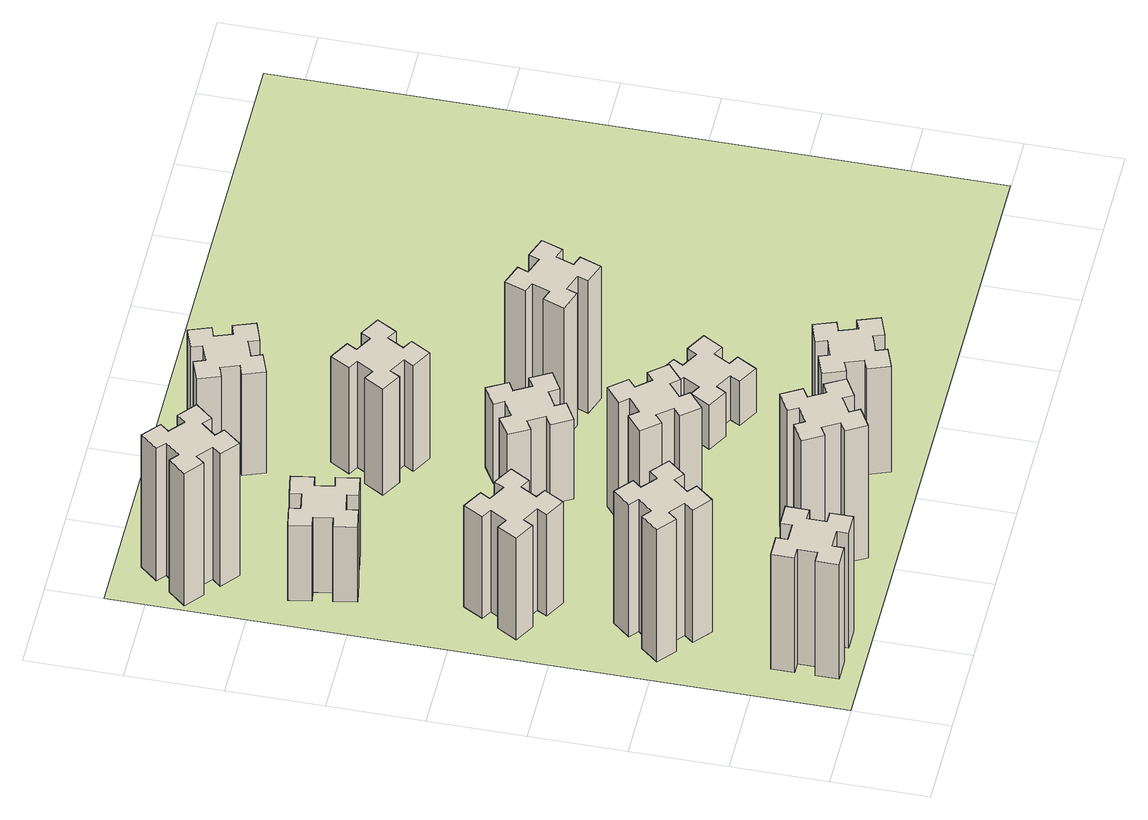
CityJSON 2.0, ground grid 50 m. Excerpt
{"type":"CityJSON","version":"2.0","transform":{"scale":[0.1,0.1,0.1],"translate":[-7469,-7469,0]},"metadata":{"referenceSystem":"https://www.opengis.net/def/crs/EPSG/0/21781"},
"CityObjects":{
"building1":{"type":"Building","attributes":{"class":"1000","function":"1000","usage":"1000","yearOfConstruction":2016,"roofType":"1000","measuredHeight":78,"storeysAboveGround":30,"storeysBelowGround":0},"geometry":[{"type":"Solid","lod":"1","boundaries":[[[[0,1,2,3,4,5,6,7,8,9,10,11,12,13,14,15,16,17,18,19]],[[17,16,20,21]],[[16,15,22,20]],[[15,14,23,22]],[[14,13,24,23]],[[13,12,25,24]],[[12,11,26,25]],[[11,10,27,26]],[[10,9,28,27]],[[9,8,29,28]],[[8,7,30,29]],[[7,6,31,30]],[[6,5,32,31]],[[5,4,33,32]],[[4,3,34,33]],[[3,2,35,34]],[[2,1,36,35]],[[1,0,37,36]],[[0,19,38,37]],[[19,18,39,38]],[[18,17,21,39]],[[24,25,26,27,28,29,30,31,32,33,34,35,36,37,38,39,21,20,22,23]]]]}]},
"building2":{"type":"Building","attributes":{"class":"1000","function":"1000","usage":"1000","yearOfConstruction":2016,"roofType":"1000","measuredHeight":90,"storeysAboveGround":30,"storeysBelowGround":0},"geometry":[{"type":"Solid","lod":"1","boundaries":[[[[40,41,42,43,44,45,46,47,48,49,50,51,52,53,54,55,56,57,58,59]],[[57,56,60,61]],[[56,55,62,60]],[[55,54,63,62]],[[54,53,64,63]],[[53,52,65,64]],[[52,51,66,65]],[[51,50,67,66]],[[50,49,68,67]],[[49,48,69,68]],[[48,47,70,69]],[[47,46,71,70]],[[46,45,72,71]],[[45,44,73,72]],[[44,43,74,73]],[[43,42,75,74]],[[42,41,76,75]],[[41,40,77,76]],[[40,59,78,77]],[[59,58,79,78]],[[58,57,61,79]],[[64,65,66,67,68,69,70,71,72,73,74,75,76,77,78,79,61,60,62,63]]]]}]},
"building3":{"type":"Building","attributes":{"class":"1000","function":"1000","usage":"1000","yearOfConstruction":2016,"roofType":"1000","measuredHeight":69,"storeysAboveGround":30,"storeysBelowGround":0},"geometry":[{"type":"Solid","lod":"1","boundaries":[[[[80,81,82,83,84,85,86,87,88,89,90,91,92,93,94,95,96,97,98,99]],[[97,96,100,101]],[[96,95,102,100]],[[95,94,103,102]],[[94,93,104,103]],[[93,92,105,104]],[[92,91,106,105]],[[91,90,107,106]],[[90,89,108,107]],[[89,88,109,108]],[[88,87,110,109]],[[87,86,111,110]],[[86,85,112,111]],[[85,84,113,112]],[[84,83,114,113]],[[83,82,115,114]],[[82,81,116,115]],[[81,80,117,116]],[[80,99,118,117]],[[99,98,119,118]],[[98,97,101,119]],[[104,105,106,107,108,109,110,111,112,113,114,115,116,117,118,119,101,100,102,103]]]]}]},
"building4":{"type":"Building","attributes":{"class":"1000","function":"1000","usage":"1000","yearOfConstruction":2016,"roofType":"1000","measuredHeight":51,"storeysAboveGround":30,"storeysBelowGround":0},"geometry":[{"type":"Solid","lod":"1","boundaries":[[[[120,121,122,123,124,125,126,127,128,129,130,131,132,133,134,135,136,137,138,139]],[[137,136,140,141]],[[136,135,142,140]],[[135,134,143,142]],[[134,133,144,143]],[[133,132,145,144]],[[132,131,146,145]],[[131,130,147,146]],[[130,129,148,147]],[[129,128,149,148]],[[128,127,150,149]],[[127,126,151,150]],[[126,125,152,151]],[[125,124,153,152]],[[124,123,154,153]],[[123,122,155,154]],[[122,121,156,155]],[[121,120,157,156]],[[120,139,158,157]],[[139,138,159,158]],[[138,137,141,159]],[[144,145,146,147,148,149,150,151,152,153,154,155,156,157,158,159,141,140,142,143]]]]}]},
"building5":{"type":"Building","attributes":{"class":"1000","function":"1000","usage":"1000","yearOfConstruction":2016,"roofType":"1000","measuredHeight":90,"storeysAboveGround":30,"storeysBelowGround":0},"geometry":[{"type":"Solid","lod":"1","boundaries":[[[[160,161,162,163,164,165,166,167,168,169,170,171,172,173,174,175,176,177,178,179]],[[177,176,180,181]],[[176,175,182,180]],[[175,174,183,182]],[[174,173,184,183]],[[173,172,185,184]],[[172,171,186,185]],[[171,170,187,186]],[[170,169,188,187]],[[169,168,189,188]],[[168,167,190,189]],[[167,166,191,190]],[[166,165,192,191]],[[165,164,193,192]],[[164,163,194,193]],[[163,162,195,194]],[[162,161,196,195]],[[161,160,197,196]],[[160,179,198,197]],[[179,178,199,198]],[[178,177,181,199]],[[184,185,186,187,188,189,190,191,192,193,194,195,196,197,198,199,181,180,182,183]]]]}]},
"building6":{"type":"Building","attributes":{"class":"1000","function":"1000","usage":"1000","yearOfConstruction":2016,"roofType":"1000","measuredHeight":90,"storeysAboveGround":30,"storeysBelowGround":0},"geometry":[{"type":"Solid","lod":"1","boundaries":[[[[200,201,202,203,204,205,206,207,208,209,210,211,212,213,214,215,216,217,218,219]],[[217,216,220,221]],[[216,215,222,220]],[[215,214,223,222]],[[214,213,224,223]],[[213,212,225,224]],[[212,211,226,225]],[[211,210,227,226]],[[210,209,228,227]],[[209,208,229,228]],[[208,207,230,229]],[[207,206,231,230]],[[206,205,232,231]],[[205,204,233,232]],[[204,203,234,233]],[[203,202,235,234]],[[202,201,236,235]],[[201,200,237,236]],[[200,219,238,237]],[[219,218,239,238]],[[218,217,221,239]],[[224,225,226,227,228,229,230,231,232,233,234,235,236,237,238,239,221,220,222,223]]]]}]},
"building7":{"type":"Building","attributes":{"class":"1000","function":"1000","usage":"1000","yearOfConstruction":2016,"roofType":"1000","measuredHeight":81,"storeysAboveGround":30,"storeysBelowGround":0},"geometry":[{"type":"Solid","lod":"1","boundaries":[[[[240,241,242,243,244,245,246,247,248,249,250,251,252,253,254,255,256,257,258,259]],[[257,256,260,261]],[[256,255,262,260]],[[255,254,263,262]],[[254,253,264,263]],[[253,252,265,264]],[[252,251,266,265]],[[251,250,267,266]],[[250,249,268,267]],[[249,248,269,268]],[[248,247,270,269]],[[247,246,271,270]],[[246,245,272,271]],[[245,244,273,272]],[[244,243,274,273]],[[243,242,275,274]],[[242,241,276,275]],[[241,240,277,276]],[[240,259,278,277]],[[259,258,279,278]],[[258,257,261,279]],[[264,265,266,267,268,269,270,271,272,273,274,275,276,277,278,279,261,260,262,263]]]]}]},
"building8":{"type":"Building","attributes":{"class":"1000","function":"1000","usage":"1000","yearOfConstruction":2016,"roofType":"1000","measuredHeight":54,"storeysAboveGround":30,"storeysBelowGround":0},"geometry":[{"type":"Solid","lod":"1","boundaries":[[[[280,281,282,283,284,285,286,287,288,289,290,291,292,293,294,295,296,297,298,299]],[[297,296,300,301]],[[296,295,302,300]],[[295,294,303,302]],[[294,293,304,303]],[[293,292,305,304]],[[292,291,306,305]],[[291,290,307,306]],[[290,289,308,307]],[[289,288,309,308]],[[288,287,310,309]],[[287,286,311,310]],[[286,285,312,311]],[[285,284,313,312]],[[284,283,314,313]],[[283,282,315,314]],[[282,281,316,315]],[[281,280,317,316]],[[280,299,318,317]],[[299,298,319,318]],[[298,297,301,319]],[[304,305,306,307,308,309,310,311,312,313,314,315,316,317,318,319,301,300,302,303]]]]}]},
"building9":{"type":"Building","attributes":{"class":"1000","function":"1000","usage":"1000","yearOfConstruction":2016,"roofType":"1000","measuredHeight":72,"storeysAboveGround":30,"storeysBelowGround":0},"geometry":[{"type":"Solid","lod":"1","boundaries":[[[[320,321,322,323,324,325,326,327,328,329,330,331,332,333,334,335,336,337,338,339]],[[337,336,340,341]],[[336,335,342,340]],[[335,334,343,342]],[[334,333,344,343]],[[333,332,345,344]],[[332,331,346,345]],[[331,330,347,346]],[[330,329,348,347]],[[329,328,349,348]],[[328,327,350,349]],[[327,326,351,350]],[[326,325,352,351]],[[325,324,353,352]],[[324,323,354,353]],[[323,322,355,354]],[[322,321,356,355]],[[321,320,357,356]],[[320,339,358,357]],[[339,338,359,358]],[[338,337,341,359]],[[344,345,346,347,348,349,350,351,352,353,354,355,356,357,358,359,341,340,342,343]]]]}]},
"building10":{"type":"Building","attributes":{"class":"1000","function":"1000","usage":"1000","yearOfConstruction":2016,"roofType":"1000","measuredHeight":72,"storeysAboveGround":30,"storeysBelowGround":0},"geometry":[{"type":"Solid","lod":"1","boundaries":[[[[360,361,362,363,364,365,366,367,368,369,370,371,372,373,374,375,376,377,378,379]],[[377,376,380,381]],[[376,375,382,380]],[[375,374,383,382]],[[374,373,384,383]],[[373,372,385,384]],[[372,371,386,385]],[[371,370,387,386]],[[370,369,388,387]],[[369,368,389,388]],[[368,367,390,389]],[[367,366,391,390]],[[366,365,392,391]],[[365,364,393,392]],[[364,363,394,393]],[[363,362,395,394]],[[362,361,396,395]],[[361,360,397,396]],[[360,379,398,397]],[[379,378,399,398]],[[378,377,381,399]],[[384,385,386,387,388,389,390,391,392,393,394,395,396,397,398,399,381,380,382,383]]]]}]},
"building11":{"type":"Building","attributes":{"class":"1000","function":"1000","usage":"1000","yearOfConstruction":2016,"roofType":"1000","measuredHeight":69,"storeysAboveGround":30,"storeysBelowGround":0},"geometry":[{"type":"Solid","lod":"1","boundaries":[[[[400,401,402,403,404,405,406,407,408,409,410,411,412,413,414,415,416,417,418,419]],[[417,416,420,421]],[[416,415,422,420]],[[415,414,423,422]],[[414,413,424,423]],[[413,412,425,424]],[[412,411,426,425]],[[411,410,427,426]],[[410,409,428,427]],[[409,408,429,428]],[[408,407,430,429]],[[407,406,431,430]],[[406,405,432,431]],[[405,404,433,432]],[[404,403,434,433]],[[403,402,435,434]],[[402,401,436,435]],[[401,400,437,436]],[[400,419,438,437]],[[419,418,439,438]],[[418,417,421,439]],[[424,425,426,427,428,429,430,431,432,433,434,435,436,437,438,439,421,420,422,423]]]]}]},
"building12":{"type":"Building","attributes":{"class":"1000","function":"1000","usage":"1000","yearOfConstruction":2016,"roofType":"1000","measuredHeight":30,"storeysAboveGround":30,"storeysBelowGround":0},"geometry":[{"type":"Solid","lod":"1","boundaries":[[[[440,441,442,443,444,445,446,447,448,449,450,451,452,453,454,455,456,457,458,459]],[[457,456,460,461]],[[456,455,462,460]],[[455,454,463,462]],[[454,453,464,463]],[[453,452,465,464]],[[452,451,466,465]],[[451,450,467,466]],[[450,449,468,467]],[[449,448,469,468]],[[448,447,470,469]],[[447,446,471,470]],[[446,445,472,471]],[[445,444,473,472]],[[444,443,474,473]],[[443,442,475,474]],[[442,441,476,475]],[[441,440,477,476]],[[440,459,478,477]],[[459,458,479,478]],[[458,457,461,479]],[[464,465,466,467,468,469,470,471,472,473,474,475,476,477,478,479,461,460,462,463]]]]}]},
"building13":{"type":"Building","attributes":{"class":"1000","function":"1000","usage":"1000","yearOfConstruction":2016,"roofType":"1000","measuredHeight":90,"storeysAboveGround":30,"storeysBelowGround":0},"geometry":[{"type":"Solid","lod":"1","boundaries":[[[[480,481,482,483,484,485,486,487,488,489,490,491,492,493,494,495,496,497,498,499]],[[497,496,500,501]],[[496,495,502,500]],[[495,494,503,502]],[[494,493,504,503]],[[493,492,505,504]],[[492,491,506,505]],[[491,490,507,506]],[[490,489,508,507]],[[489,488,509,508]],[[488,487,510,509]],[[487,486,511,510]],[[486,485,512,511]],[[485,484,513,512]],[[484,483,514,513]],[[483,482,515,514]],[[482,481,516,515]],[[481,480,517,516]],[[480,499,518,517]],[[499,498,519,518]],[[498,497,501,519]],[[504,505,506,507,508,509,510,511,512,513,514,515,516,517,518,519,501,500,502,503]]]]}]},
"landuse1":{"type":"LandUse","attributes":{"name":"plot1","function":"1010"},"geometry":[{"type":"MultiSurface","lod":"1","boundaries":[[[520,521,522,523]]]}]}
},
"vertices":[
[265,325,0],[265,225,0],[205,225,0],[205,105,0],[325,105,0],[325,165,0],[425,165,0],[425,105,0],[545,105,0],[545,225,0],[485,225,0],[485,325,0],[545,325,0],[545,445,0],[425,445,0],[425,385,0],[325,385,0],[325,445,0],[205,445,0],[205,325,0],[325,385,780],[325,445,780],[425,385,780],[425,445,780],[545,445,780],[545,325,780],[485,325,780],[485,225,780],[545,225,780],[545,105,780],[425,105,780],[425,165,780],[325,165,780],[325,105,780],[205,105,780],[205,225,780],[265,225,780],[265,325,780],[205,325,780],[205,445,780],
[484,1067,0],[408,1132,0],[446,1178,0],[354,1255,0],[277,1163,0],[323,1124,0],[259,1048,0],[213,1086,0],[136,994,0],[228,917,0],[266,963,0],[343,899,0],[304,853,0],[396,776,0],[473,868,0],[427,906,0],[492,983,0],[538,944,0],[615,1036,0],[523,1113,0],[492,983,900],[538,944,900],[427,906,900],[473,868,900],[396,776,900],[304,853,900],[343,899,900],[266,963,900],[228,917,900],[136,994,900],[213,1086,900],[259,1048,900],[323,1124,900],[277,1163,900],[354,1255,900],[446,1178,900],[408,1132,900],[484,1067,900],[523,1113,900],[615,1036,900],
[474,1826,0],[387,1876,0],[417,1928,0],[313,1988,0],[253,1884,0],[305,1854,0],[255,1767,0],[203,1797,0],[143,1693,0],[247,1633,0],[277,1685,0],[364,1635,0],[334,1583,0],[438,1523,0],[498,1627,0],[446,1657,0],[496,1744,0],[548,1714,0],[608,1818,0],[504,1878,0],[496,1744,690],[548,1714,690],[446,1657,690],[498,1627,690],[438,1523,690],[334,1583,690],[364,1635,690],[277,1685,690],[247,1633,690],[143,1693,690],[203,1797,690],[255,1767,690],[305,1854,690],[253,1884,690],[313,1988,690],[417,1928,690],[387,1876,690],[474,1826,690],[504,1878,690],[608,1818,690],
[405,2812,0],[307,2795,0],[297,2854,0],[178,2833,0],[199,2715,0],[258,2725,0],[276,2627,0],[217,2617,0],[237,2498,0],[356,2519,0],[345,2578,0],[444,2596,0],[454,2537,0],[572,2557,0],[551,2676,0],[492,2665,0],[475,2764,0],[534,2774,0],[513,2892,0],[395,2871,0],[475,2764,510],[534,2774,510],[492,2665,510],[551,2676,510],[572,2557,510],[454,2537,510],[444,2596,510],[345,2578,510],[356,2519,510],[237,2498,510],[217,2617,510],[276,2627,510],[258,2725,510],[199,2715,510],[178,2833,510],[297,2854,510],[307,2795,510],[405,2812,510],[395,2871,510],[513,2892,510],
[1127,255,0],[1214,305,0],[1244,253,0],[1348,313,0],[1288,417,0],[1236,387,0],[1186,474,0],[1238,504,0],[1178,608,0],[1074,548,0],[1104,496,0],[1017,446,0],[987,498,0],[883,438,0],[943,334,0],[995,364,0],[1045,277,0],[993,247,0],[1053,143,0],[1157,203,0],[1045,277,900],[993,247,900],[995,364,900],[943,334,900],[883,438,900],[987,498,900],[1017,446,900],[1104,496,900],[1074,548,900],[1178,608,900],[1238,504,900],[1186,474,900],[1236,387,900],[1288,417,900],[1348,313,900],[1244,253,900],[1214,305,900],[1127,255,900],[1157,203,900],[1053,143,900],
[384,3387,0],[308,3452,0],[346,3498,0],[254,3575,0],[177,3483,0],[223,3444,0],[159,3368,0],[113,3406,0],[36,3314,0],[128,3237,0],[166,3283,0],[243,3219,0],[204,3173,0],[296,3096,0],[373,3188,0],[327,3226,0],[392,3303,0],[438,3264,0],[515,3356,0],[423,3433,0],[392,3303,900],[438,3264,900],[327,3226,900],[373,3188,900],[296,3096,900],[204,3173,900],[243,3219,900],[166,3283,900],[128,3237,900],[36,3314,900],[113,3406,900],[159,3368,900],[223,3444,900],[177,3483,900],[254,3575,900],[346,3498,900],[308,3452,900],[384,3387,900],[423,3433,900],[515,3356,900],
[1083,1332,0],[1006,1267,0],[968,1313,0],[876,1236,0],[953,1144,0],[999,1183,0],[1063,1106,0],[1017,1068,0],[1094,976,0],[1186,1053,0],[1148,1099,0],[1224,1163,0],[1263,1117,0],[1355,1194,0],[1278,1286,0],[1232,1248,0],[1167,1324,0],[1213,1363,0],[1136,1455,0],[1044,1378,0],[1167,1324,810],[1213,1363,810],[1232,1248,810],[1278,1286,810],[1355,1194,810],[1263,1117,810],[1224,1163,810],[1148,1099,810],[1186,1053,810],[1094,976,810],[1017,1068,810],[1063,1106,810],[999,1183,810],[953,1144,810],[876,1236,810],[968,1313,810],[1006,1267,810],[1083,1332,810],[1044,1378,810],[1136,1455,810],
[1336,1867,0],[1286,1954,0],[1338,1984,0],[1278,2088,0],[1174,2028,0],[1204,1976,0],[1117,1926,0],[1087,1978,0],[983,1918,0],[1043,1814,0],[1095,1844,0],[1145,1757,0],[1093,1727,0],[1153,1623,0],[1257,1683,0],[1227,1735,0],[1314,1785,0],[1344,1733,0],[1448,1793,0],[1388,1897,0],[1314,1785,540],[1344,1733,540],[1227,1735,540],[1257,1683,540],[1153,1623,540],[1093,1727,540],[1145,1757,540],[1095,1844,540],[1043,1814,540],[983,1918,540],[1087,1978,540],[1117,1926,540],[1204,1976,540],[1174,2028,540],[1278,2088,540],[1338,1984,540],[1286,1954,540],[1336,1867,540],[1388,1897,540],[1448,1793,540],
[1765,496,0],[1671,462,0],[1650,518,0],[1537,477,0],[1579,364,0],[1635,385,0],[1669,291,0],[1613,270,0],[1654,157,0],[1767,199,0],[1746,255,0],[1840,289,0],[1860,233,0],[1973,274,0],[1932,387,0],[1876,366,0],[1842,460,0],[1898,480,0],[1857,593,0],[1744,552,0],[1842,460,720],[1898,480,720],[1876,366,720],[1932,387,720],[1973,274,720],[1860,233,720],[1840,289,720],[1746,255,720],[1767,199,720],[1654,157,720],[1613,270,720],[1669,291,720],[1635,385,720],[1579,364,720],[1537,477,720],[1650,518,720],[1671,462,720],[1765,496,720],[1744,552,720],[1857,593,720],
[1314,2666,0],[1227,2716,0],[1257,2768,0],[1153,2828,0],[1093,2724,0],[1145,2694,0],[1095,2607,0],[1043,2637,0],[983,2533,0],[1087,2473,0],[1117,2525,0],[1204,2475,0],[1174,2423,0],[1278,2363,0],[1338,2467,0],[1286,2497,0],[1336,2584,0],[1388,2554,0],[1448,2658,0],[1344,2718,0],[1336,2584,720],[1388,2554,720],[1286,2497,720],[1338,2467,720],[1278,2363,720],[1174,2423,720],[1204,2475,720],[1117,2525,720],[1087,2473,720],[983,2533,720],[1043,2637,720],[1095,2607,720],[1145,2694,720],[1093,2724,720],[1153,2828,720],[1257,2768,720],[1227,2716,720],[1314,2666,720],[1344,2718,720],[1448,2658,720],
[1125,3456,0],[1031,3422,0],[1010,3478,0],[897,3437,0],[939,3324,0],[995,3345,0],[1029,3251,0],[973,3230,0],[1014,3117,0],[1127,3159,0],[1106,3215,0],[1200,3249,0],[1220,3193,0],[1333,3234,0],[1292,3347,0],[1236,3326,0],[1202,3420,0],[1258,3440,0],[1217,3553,0],[1104,3512,0],[1202,3420,690],[1258,3440,690],[1236,3326,690],[1292,3347,690],[1333,3234,690],[1220,3193,690],[1200,3249,690],[1106,3215,690],[1127,3159,690],[1014,3117,690],[973,3230,690],[1029,3251,690],[995,3345,690],[939,3324,690],[897,3437,690],[1010,3478,690],[1031,3422,690],[1125,3456,690],[1104,3512,690],[1217,3553,690],
[1757,1045,0],[1844,995,0],[1814,943,0],[1918,883,0],[1978,987,0],[1926,1017,0],[1976,1104,0],[2028,1074,0],[2088,1178,0],[1984,1238,0],[1954,1186,0],[1867,1236,0],[1897,1288,0],[1793,1348,0],[1733,1244,0],[1785,1214,0],[1735,1127,0],[1683,1157,0],[1623,1053,0],[1727,993,0],[1735,1127,300],[1683,1157,300],[1785,1214,300],[1733,1244,300],[1793,1348,300],[1897,1288,300],[1867,1236,300],[1954,1186,300],[1984,1238,300],[2088,1178,300],[2028,1074,300],[1976,1104,300],[1926,1017,300],[1978,987,300],[1918,883,300],[1814,943,300],[1844,995,300],[1757,1045,300],[1727,993,300],[1623,1053,300],
[1840,1942,0],[1746,1976,0],[1767,2032,0],[1654,2073,0],[1613,1960,0],[1669,1940,0],[1635,1846,0],[1579,1867,0],[1537,1754,0],[1650,1713,0],[1671,1769,0],[1765,1735,0],[1744,1679,0],[1857,1637,0],[1898,1750,0],[1842,1771,0],[1876,1865,0],[1932,1844,0],[1973,1957,0],[1860,1998,0],[1876,1865,900],[1932,1844,900],[1842,1771,900],[1898,1750,900],[1857,1637,900],[1744,1679,900],[1765,1735,900],[1671,1769,900],[1650,1713,900],[1537,1754,900],[1579,1867,900],[1635,1846,900],[1669,1940,900],[1613,1960,900],[1654,2073,900],[1767,2032,900],[1746,1976,900],[1840,1942,900],[1860,1998,900],[1973,1957,900],
[5,3705,0],[3705,3705,0],[3705,5,0],[5,5,0]
]}
